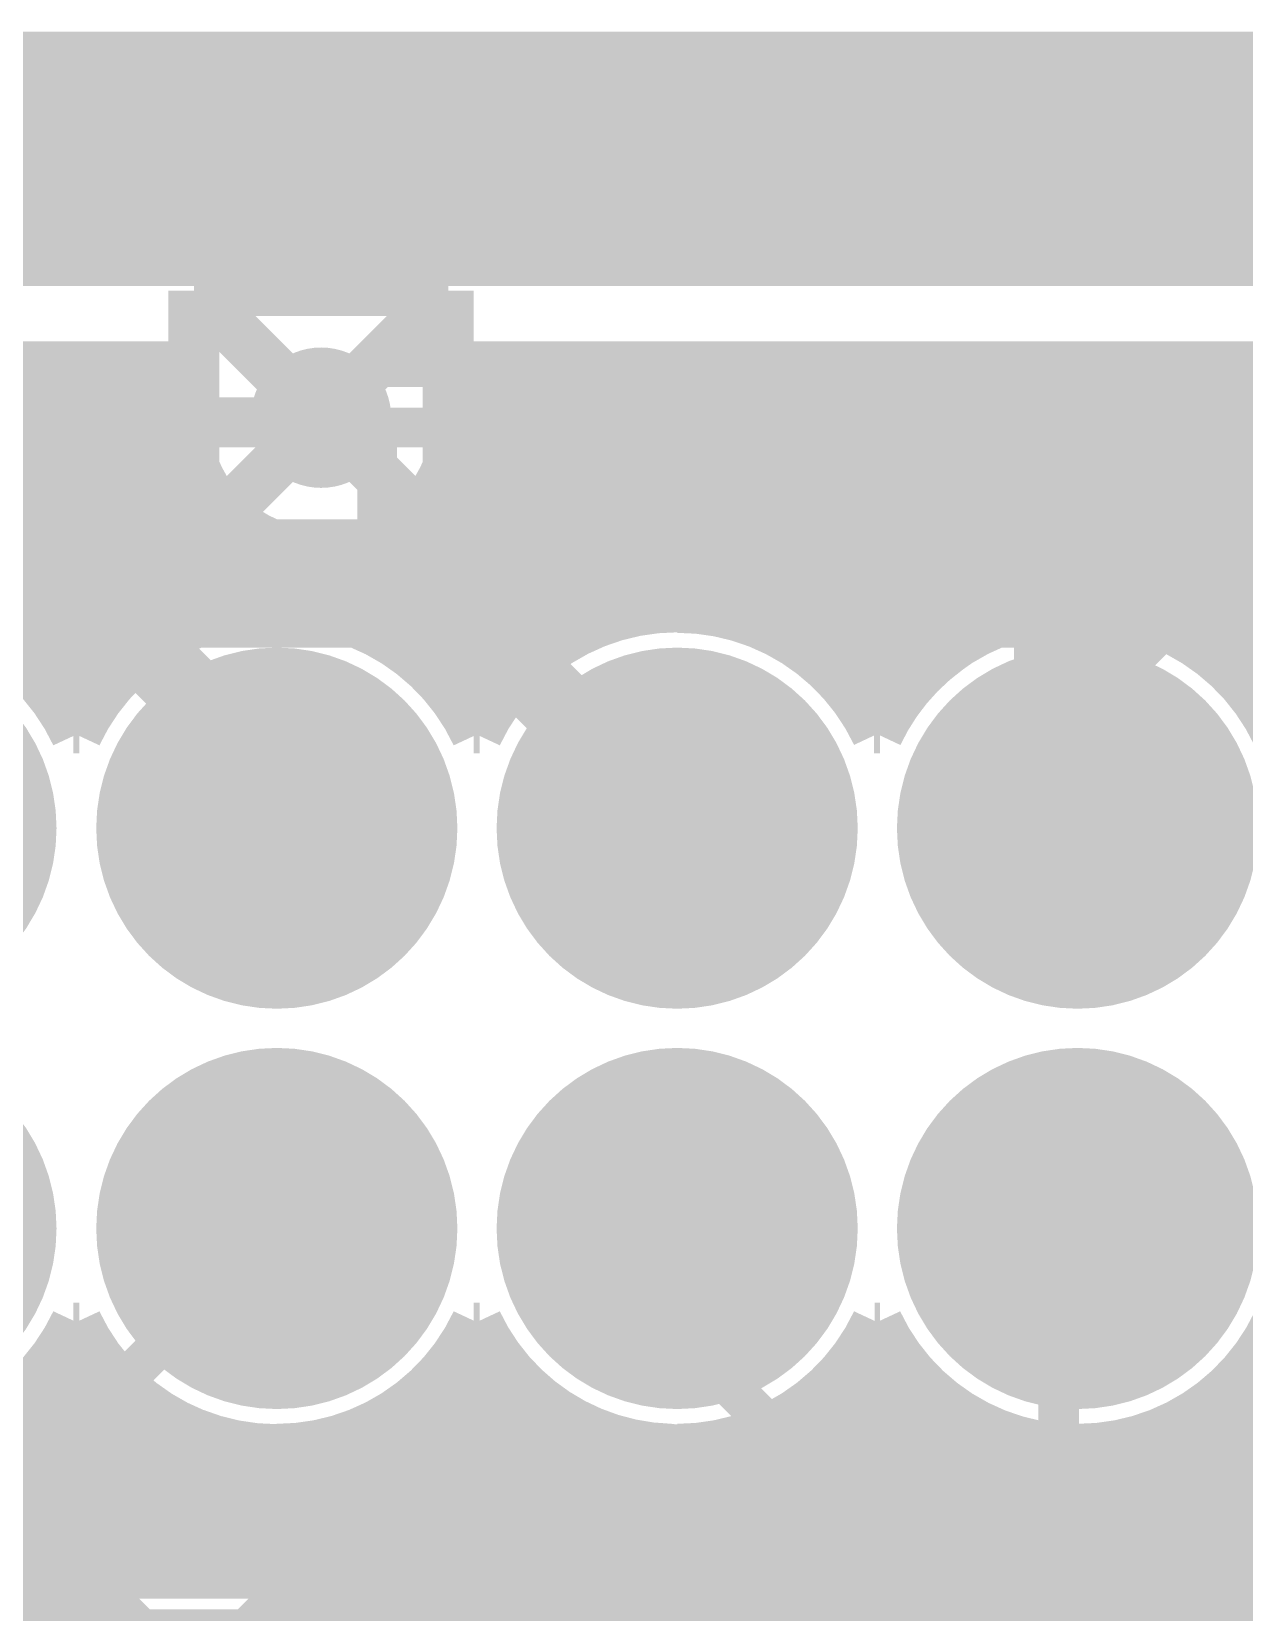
# Model space of a CAD drawing. Extents: x -1 to 119, y -42 to 51.
# Drawn here: x 12.65 to 18.71, y 42.8 to 50.7 of the extents above; entities that cross this region are included whole.
import ezdxf

# ---------------------------------------------------------------- set-up
doc = ezdxf.new("R2010")
doc.units = 0
doc.header["$MEASUREMENT"] = 0
doc.layers.get('0').update_dxf_attribs({"linetype": 'CONTINUOUS'})
for name, color, linetype in [('22-304-0_BOT', 7, 'CONTINUOUS'), ('22-304-0_DRD', 7, 'CONTINUOUS'), ('22-304-0_GND', 6, 'CONTINUOUS'), ('22-304-0_IN1', 4, 'CONTINUOUS'), ('22-304-0_SMB', 3, 'CONTINUOUS'), ('22-304-0_SMT', 5, 'CONTINUOUS'), ('22-304-0_SST', 14, 'CONTINUOUS'), ('22-304-0_TOP', 9, 'CONTINUOUS'), ('THRUHOLE_TAP', 11, 'CONTINUOUS')]:
    doc.layers.add(name, color=color, linetype=linetype)

# ---------------------------------------------------------------- blocks, each defined once
blk = doc.blocks.new('ROUND_20')
at = {"const_width": 0.7747}
blk.add_lwpolyline([(-0.38735, 0, 1), (0.38735, 0, 1)], format="xyb", close=True, dxfattribs=at)
blk = doc.blocks.new('ROUND_60')
at = {"const_width": 0.35052}
blk.add_lwpolyline([(-0.17526, 0, 1), (0.17526, 0, 1)], format="xyb", close=True, dxfattribs=at)
blk = doc.blocks.new('ROUND_64')
at = {"const_width": 0.35052}
blk.add_lwpolyline([(-0.17526, 0, 1), (0.17526, 0, 1)], format="xyb", close=True, dxfattribs=at)
blk = doc.blocks.new('ROUND_67')
at = {"const_width": 0.9017}
blk.add_lwpolyline([(-0.45085, 0, 1), (0.45085, 0, 1)], format="xyb", close=True, dxfattribs=at)
blk = doc.blocks.new('ROUND_87')
at = {"const_width": 0.10033}
blk.add_lwpolyline([(-0.050164, 0, 1), (0.050164, 0, 1)], format="xyb", close=True, dxfattribs=at)
blk = doc.blocks.new('ROUND_91')
at = {"const_width": 0.40005}
blk.add_lwpolyline([(-0.200024, 0, 1), (0.200024, 0, 1)], format="xyb", close=True, dxfattribs=at)

msp = doc.modelspace()

# ---------------------------------------------------------------- linework, layer by layer
at = {"layer": '22-304-0_BOT'}
for points, const_width in [([(13.46708, 49.022), (1.016, 49.022)], 0.254), ([(12.6746, 49.022), (12.6746, 48.5267)], 0.254), ([(12.9032, 49.022), (12.9032, 48.52162)], 0.254), ([(13.1318, 49.022), (13.1318, 48.42764)], 0.254), ([(13.3604, 49.022), (13.3604, 48.2092)], 0.254), ([(18.38706, 49.022), (14.72692, 49.022)], 0.254), ([(14.9606, 49.022), (14.9606, 47.33798)], 0.254), ([(15.1892, 49.022), (15.1892, 47.58436)], 0.254), ([(15.4178, 49.022), (15.4178, 47.72406)], 0.254), ([(15.6464, 49.022), (15.6464, 47.79772)], 0.254), ([(15.875, 49.022), (15.875, 47.82312)], 0.254), ([(16.1036, 49.022), (16.1036, 47.79772)], 0.254), ([(16.3322, 49.022), (16.3322, 47.72406)], 0.254), ([(16.5608, 49.022), (16.5608, 47.58436)], 0.254), ([(16.7894, 49.022), (16.7894, 47.33798)], 0.254), ([(17.018, 49.022), (17.018, 47.41672)], 0.254), ([(17.2466, 49.022), (17.2466, 47.752)], 0.254), ([(18.38706, 49.022), (17.42186, 48.0568)], 0.254), ([(17.4752, 49.022), (17.4752, 48.1076)], 0.254), ([(17.7038, 49.022), (17.7038, 48.3362)], 0.254), ([(17.9324, 49.022), (17.9324, 48.5648)], 0.254), ([(18.161, 49.022), (18.161, 48.7934)], 0.254), ([(17.87398, 46.71822), (17.87398, 47.59198), (19.05, 48.768), (28.448, 48.768), (33.02, 44.196), (41.402, 44.196), (42.164, 44.958), (47.879, 44.958), (48.641, 44.196), (58.42, 44.196), (59.182, 44.958), (87.884, 44.958), (89.154, 46.228), (99.822, 46.228), (103.886, 42.164), (103.886, 39.243), (106.045, 37.084), (106.045, 34.544), (106.934, 33.655), (107.061, 33.528), (110.109, 33.528), (110.6805, 34.0995), (112.395, 34.0995)], 0.635), ([(13.41628, 48.7934), (5.51942, 48.7934)], 0.254), ([(18.15846, 48.7934), (14.77518, 48.7934)], 0.254), ([(13.44676, 48.5648), (6.39572, 48.5648)], 0.254), ([(12.827, 48.5267), (10.922, 48.5267)], 0.254), ([(14.732, 48.52416), (14.732, 47.41418)], 0.254), ([(17.92986, 48.5648), (14.7447, 48.5648)], 0.254), ([(13.1953, 48.3743), (13.75156, 47.8155)], 0.254), ([(13.57122, 48.3362), (13.2334, 48.3362)], 0.254), ([(13.589, 48.31588), (13.589, 47.9806)], 0.254), ([(17.70126, 48.3362), (14.62278, 48.3362)], 0.254), ([(14.5034, 48.2219), (14.5034, 47.62754)], 0.254), ([(13.93444, 48.1076), (13.462, 48.1076)], 0.254), ([(13.8176, 48.14824), (13.8176, 47.82058)], 0.254), ([(17.47266, 48.1076), (14.25702, 48.1076)], 0.254), ([(14.2748, 48.11014), (14.2748, 47.74692)], 0.254), ([(13.87602, 46.71822), (13.87602, 46.95698), (12.827, 48.006), (10.922, 48.006), (9.906, 46.99), (9.906, 43.688), (11.176, 42.418), (13.462, 42.418)], 0.381), ([(14.0462, 48.08982), (14.0462, 47.81042)], 0.254), ([(17.29232, 47.879), (13.6906, 47.879)], 0.254), ([(15.28064, 47.6504), (14.46784, 47.6504)], 0.254), ([(17.22882, 47.6504), (16.46682, 47.6504)], 0.254), ([(15.0241, 47.4218), (14.72692, 47.4218)], 0.254), ([(17.02308, 47.4218), (16.7259, 47.4218)], 0.254), ([(15.875, 44.71924), (15.875, 44.196), (17.018, 43.053), (87.249, 43.053), (89.281, 45.085), (97.917, 45.085), (100.965, 42.037), (100.965, 39.116)], 0.2032), ([(12.8905, 44.2214), (12.86002, 44.2214)], 0.254), ([(12.9032, 44.196), (12.9032, 42.9387)], 0.254), ([(14.88948, 44.2214), (14.859, 44.2214)], 0.254), ([(16.88846, 44.2214), (16.86052, 44.2214)], 0.254), ([(14.9606, 44.10202), (14.9606, 31.9278)], 0.254), ([(16.7894, 44.10202), (16.7894, 43.8912)], 0.254), ([(14.732, 44.02328), (14.732, 32.4993)], 0.254), ([(17.018, 44.02328), (17.018, 43.6626)], 0.254), ([(12.6746, 43.95724), (12.6746, 42.9387)], 0.254), ([(13.0429, 43.9928), (12.70508, 43.9928)], 0.254), ([(15.04442, 43.9928), (14.7066, 43.9928)], 0.254), ([(16.69796, 43.98264), (17.1958, 43.4848)], 0.254), ([(17.0434, 43.9928), (16.70558, 43.9928)], 0.254), ([(19.04238, 43.9928), (18.70456, 43.9928)], 0.254), ([(13.1318, 43.9039), (13.1318, 43.01236)], 0.254), ([(15.1892, 43.85564), (15.1892, 31.9278)], 0.254), ([(18.6182, 43.9039), (18.6182, 43.4848)], 0.254), ([(13.3223, 43.7642), (12.42822, 43.7642)], 0.254), ([(15.32128, 43.7642), (14.4272, 43.7642)], 0.254), ([(14.5034, 43.81246), (14.5034, 32.80156)], 0.254), ([(17.32026, 43.7642), (16.9164, 43.7642)], 0.254), ([(17.2466, 43.80992), (17.2466, 43.4848)], 0.254), ([(19.32178, 43.7642), (18.42516, 43.7642)], 0.254), ([(13.3604, 43.74388), (13.3604, 43.08856)], 0.254), ([(14.2748, 43.69054), (14.2748, 32.91332)], 0.254), ([(15.4178, 43.71594), (15.4178, 31.9278)], 0.254), ([(17.4752, 43.69054), (17.4752, 43.4848)], 0.254), ([(18.3896, 43.74388), (18.3896, 43.4848)], 0.254), ([(13.589, 43.65244), (13.589, 43.08602)], 0.254), ([(13.8176, 43.61688), (13.8176, 42.99712)], 0.254), ([(14.0462, 43.62958), (14.0462, 42.76598)], 0.254), ([(15.6464, 43.63974), (15.6464, 31.9278)], 0.254), ([(15.84452, 43.61688), (16.70558, 42.75328)], 0.254), ([(17.7038, 43.62958), (17.7038, 43.4848)], 0.254), ([(17.9324, 43.61688), (17.9324, 43.4848)], 0.254), ([(18.161, 43.65244), (18.161, 43.4848)], 0.254), ([(15.92326, 43.5356), (10.795, 43.5356)], 0.254), ([(15.875, 43.58386), (15.875, 31.9278)], 0.254), ([(87.11946, 43.5356), (17.145, 43.5356)], 0.254), ([(87.06866, 43.4848), (17.1958, 43.4848)], 0.254), ([(16.15186, 43.307), (11.0236, 43.307)], 0.254), ([(16.1036, 43.35526), (16.1036, 31.9278)], 0.254), ([(13.29944, 43.0784), (11.2522, 43.0784)], 0.254), ([(16.38046, 43.0784), (13.62202, 43.0784)], 0.254), ([(16.3322, 43.12666), (16.3322, 31.9278)], 0.254), ([(13.02512, 42.9387), (11.3919, 42.9387)], 0.254), ([(16.5608, 42.89806), (16.5608, 31.9278)], 0.254), ([(16.60906, 42.8498), (13.98778, 42.8498)], 0.254), ([(16.7894, 42.68724), (16.7894, 31.9278)], 0.254)]:
    msp.add_lwpolyline(points, dxfattribs=dict(at, const_width=const_width))
at = {"layer": '22-304-0_BOT', "const_width": 0.254}
for points in [[(13.46708, 49.022, 0.0961154), (13.4178, 48.768)], [(14.77772, 48.768, 0.0961155), (14.72833, 49.02257)], [(13.41628, 48.768, 0.4142136), (14.097, 48.08728)], [(14.097, 48.08728, 0.4142136), (14.77772, 48.768)], [(13.1953, 48.3743, 0.1989124), (12.827, 48.52685)], [(13.1953, 48.3743, 0.1989124), (12.827, 48.52685)], [(17.41678, 48.04918, 0.1907745), (17.22772, 47.61225)], [(17.41678, 48.04918, 0.1907745), (17.22772, 47.61225)], [(13.87602, 47.82312, 0.0282438), (13.75149, 47.81608)], [(14.87424, 47.18558, 0.2910537), (13.87602, 47.82058)], [(15.875, 47.82312, 0.2913186), (14.87424, 47.18558)], [(16.87322, 47.18812, 0.2904887), (15.875, 47.82058)], [(17.22628, 47.6123, 0.1268935), (16.87463, 47.18746)], [(11.8745, 43.61688, 0.2913182), (12.87526, 44.25188)], [(12.87526, 44.25188, 0.2913182), (13.87602, 43.61434)], [(13.87602, 43.61688, 0.2910539), (14.87424, 44.25188)], [(14.87424, 44.25188, 0.2838364), (15.84452, 43.61688)], [(16.69796, 43.98264, 0.07318), (16.87526, 44.25092)], [(16.87322, 44.25188, 0.2913182), (17.87398, 43.61434)], [(17.87398, 43.61688, 0.2913182), (18.87474, 44.25188)], [(13.462, 43.09872, 0.1763161), (13.02446, 42.93948)], [(14.14272, 42.418, 0.4142136), (13.462, 43.09872)], [(16.7132, 42.7482, 0.1989124), (17.018, 42.62195)], [(16.7132, 42.7482, 0.1989124), (17.018, 42.62195)]]:
    msp.add_lwpolyline(points, format="xyb", dxfattribs=at)
at = {"layer": '22-304-0_DRD'}
for points, const_width in [([(117.99062, 0), (0, 0), (0, 50.06086), (117.99062, 50.06086), (117.99062, 0)], 1.27), ([(13.462, 49.403), (13.462, 48.133)], 0.254), ([(14.732, 49.403), (13.462, 49.403)], 0.254), ([(14.732, 49.403), (13.462, 48.133)], 0.254), ([(14.732, 48.133), (13.462, 49.403)], 0.254), ([(14.732, 48.133), (14.732, 49.403)], 0.254), ([(13.462, 48.133), (14.732, 48.133)], 0.254), ([(13.62202, 47.35322), (13.24102, 46.97222)], 0.254), ([(14.13002, 47.35322), (13.62202, 47.35322)], 0.254), ([(14.51102, 46.97222), (14.13002, 47.35322)], 0.254), ([(15.621, 47.35322), (15.24, 46.97222)], 0.254), ([(16.129, 47.35322), (15.621, 47.35322)], 0.254), ([(16.51, 46.97222), (16.129, 47.35322)], 0.254), ([(17.61998, 47.35322), (17.23898, 46.97222)], 0.254), ([(18.12798, 47.35322), (17.61998, 47.35322)], 0.254), ([(18.50898, 46.97222), (18.12798, 47.35322)], 0.254), ([(13.24102, 46.97222), (13.24102, 46.46422)], 0.254), ([(14.51102, 46.46422), (14.51102, 46.97222)], 0.254), ([(15.24, 46.97222), (15.24, 46.46422)], 0.254), ([(16.51, 46.46422), (16.51, 46.97222)], 0.254), ([(17.23898, 46.97222), (17.23898, 46.46422)], 0.254), ([(18.50898, 46.46422), (18.50898, 46.97222)], 0.254), ([(13.24102, 46.46422), (13.62202, 46.08322)], 0.254), ([(14.13002, 46.08322), (14.51102, 46.46422)], 0.254), ([(15.24, 46.46422), (15.621, 46.08322)], 0.254), ([(16.129, 46.08322), (16.51, 46.46422)], 0.254), ([(17.23898, 46.46422), (17.61998, 46.08322)], 0.254), ([(18.12798, 46.08322), (18.50898, 46.46422)], 0.254), ([(13.62202, 46.08322), (14.13002, 46.08322)], 0.254), ([(15.621, 46.08322), (16.129, 46.08322)], 0.254), ([(17.61998, 46.08322), (18.12798, 46.08322)], 0.254), ([(13.62202, 45.35424), (13.24102, 44.97324)], 0.254), ([(14.13002, 45.35424), (13.62202, 45.35424)], 0.254), ([(14.51102, 44.97324), (14.13002, 45.35424)], 0.254), ([(15.621, 45.35424), (15.24, 44.97324)], 0.254), ([(16.129, 45.35424), (15.621, 45.35424)], 0.254), ([(16.51, 44.97324), (16.129, 45.35424)], 0.254), ([(17.61998, 45.35424), (17.23898, 44.97324)], 0.254), ([(18.12798, 45.35424), (17.61998, 45.35424)], 0.254), ([(18.50898, 44.97324), (18.12798, 45.35424)], 0.254), ([(13.24102, 44.97324), (13.24102, 44.46524)], 0.254), ([(14.51102, 44.46524), (14.51102, 44.97324)], 0.254), ([(15.24, 44.97324), (15.24, 44.46524)], 0.254), ([(16.51, 44.46524), (16.51, 44.97324)], 0.254), ([(17.23898, 44.97324), (17.23898, 44.46524)], 0.254), ([(18.50898, 44.46524), (18.50898, 44.97324)], 0.254), ([(13.24102, 44.46524), (13.62202, 44.08424)], 0.254), ([(14.13002, 44.08424), (14.51102, 44.46524)], 0.254), ([(15.24, 44.46524), (15.621, 44.08424)], 0.254), ([(16.129, 44.08424), (16.51, 44.46524)], 0.254), ([(17.23898, 44.46524), (17.61998, 44.08424)], 0.254), ([(18.12798, 44.08424), (18.50898, 44.46524)], 0.254), ([(13.62202, 44.08424), (14.13002, 44.08424)], 0.254), ([(15.621, 44.08424), (16.129, 44.08424)], 0.254), ([(17.61998, 44.08424), (18.12798, 44.08424)], 0.254), ([(12.827, 43.053), (12.827, 41.783)], 0.254), ([(14.097, 43.053), (12.827, 43.053)], 0.254), ([(14.097, 43.053), (12.827, 41.783)], 0.254), ([(14.097, 41.783), (12.827, 43.053)], 0.254), ([(14.097, 41.783), (14.097, 43.053)], 0.254)]:
    msp.add_lwpolyline(points, dxfattribs=dict(at, const_width=const_width))
at = {"layer": '22-304-0_GND', "const_width": 1.27}
msp.add_lwpolyline([(117.99062, 0), (0, 0), (0, 50.06086), (117.99062, 50.06086), (117.99062, 0)], dxfattribs=at)
at = {"layer": '22-304-0_IN1'}
for points, const_width in [([(104.58196, 49.022), (14.72692, 49.022)], 0.254), ([(14.9098, 49.022), (14.9098, 47.25416)], 0.254), ([(15.1384, 49.022), (15.1384, 47.54118)], 0.254), ([(15.367, 49.022), (15.367, 47.69866)], 0.254), ([(15.5956, 49.022), (15.5956, 47.78756)], 0.254), ([(15.8242, 49.022), (15.8242, 47.82058)], 0.254), ([(16.0528, 49.022), (16.0528, 47.80788)], 0.254), ([(16.2814, 49.022), (16.2814, 47.74438)], 0.254), ([(16.51, 49.022), (16.51, 47.62246)], 0.254), ([(16.7386, 49.022), (16.7386, 47.40656)], 0.254), ([(16.9672, 49.022), (16.9672, 47.34814)], 0.254), ([(17.1958, 49.022), (17.1958, 47.58944)], 0.254), ([(17.4244, 49.022), (17.4244, 47.7266)], 0.254), ([(17.653, 49.022), (17.653, 47.80026)], 0.254), ([(17.8816, 49.022), (17.8816, 47.82312)], 0.254), ([(18.1102, 49.022), (18.1102, 47.79772)], 0.254), ([(18.3388, 49.022), (18.3388, 47.71898)], 0.254), ([(18.5674, 49.022), (18.5674, 47.57674)], 0.254), ([(18.796, 49.022), (18.796, 47.32528)], 0.254), ([(104.58196, 48.8188), (14.77518, 48.8188)], 0.254), ([(13.87602, 44.71924), (12.58824, 43.434), (10.795, 43.434), (9.906, 44.323), (9.906, 47.371), (11.303, 48.768), (14.097, 48.768)], 0.2032), ([(31.2547, 48.5902), (14.75232, 48.5902)], 0.254), ([(14.6812, 48.42002), (14.6812, 47.4726)], 0.254), ([(23.19274, 48.3616), (14.64056, 48.3616)], 0.254), ([(13.57122, 48.3362), (11.4808, 48.3362)], 0.254), ([(12.6238, 48.3362), (12.6238, 47.53102)], 0.254), ([(12.8524, 48.3362), (12.8524, 47.23384)], 0.254), ([(13.081, 48.3362), (13.081, 47.4853)], 0.254), ([(13.3096, 48.3362), (13.3096, 47.66564)], 0.254), ([(13.5382, 48.3362), (13.5382, 47.76978)], 0.254), ([(14.4526, 48.18888), (14.4526, 47.66056)], 0.254), ([(13.85316, 48.133), (11.2776, 48.133)], 0.254), ([(13.7668, 48.17364), (13.7668, 47.81804)], 0.254), ([(22.93112, 48.133), (14.3383, 48.133)], 0.254), ([(13.9954, 48.0949), (13.9954, 47.8155)], 0.254), ([(14.224, 48.09998), (14.224, 47.76724)], 0.254), ([(22.83206, 47.9044), (11.049, 47.9044)], 0.254), ([(13.32484, 47.6758), (12.42568, 47.6758)], 0.254), ([(15.32382, 47.6758), (14.42466, 47.6758)], 0.254), ([(17.3228, 47.6758), (16.42618, 47.6758)], 0.254), ([(19.32178, 47.6758), (18.42516, 47.6758)], 0.254), ([(13.04544, 47.4472), (12.70508, 47.4472)], 0.254), ([(15.04442, 47.4472), (14.70406, 47.4472)], 0.254), ([(17.0434, 47.4472), (16.70558, 47.4472)], 0.254), ([(19.04238, 47.4472), (18.70456, 47.4472)], 0.254), ([(12.8905, 47.2186), (12.86002, 47.2186)], 0.254), ([(14.88948, 47.2186), (14.859, 47.2186)], 0.254), ([(16.88846, 47.2186), (16.85798, 47.2186)], 0.254), ([(14.9098, 44.1833), (14.9098, 32.6644)], 0.254), ([(16.9672, 44.08932), (16.9672, 40.38092)], 0.254), ([(18.796, 44.11218), (18.796, 35.61588)], 0.254), ([(15.02156, 44.0182), (14.72692, 44.0182)], 0.254), ([(17.02054, 44.0182), (16.7259, 44.0182)], 0.254), ([(16.7386, 44.0309), (16.7386, 40.51808)], 0.254), ([(19.02206, 44.0182), (18.72488, 44.0182)], 0.254), ([(14.6812, 43.96486), (14.6812, 32.60598)], 0.254), ([(15.1384, 43.89628), (15.1384, 32.893)], 0.254), ([(17.1958, 43.84802), (17.1958, 33.9598)], 0.254), ([(18.5674, 43.86072), (18.5674, 35.71494)], 0.254), ([(14.4526, 43.77944), (14.4526, 32.83712)], 0.254), ([(15.28064, 43.7896), (14.46784, 43.7896)], 0.254), ([(17.27962, 43.7896), (16.46936, 43.7896)], 0.254), ([(16.51, 43.81754), (16.51, 40.55872)], 0.254), ([(19.2786, 43.7896), (18.46834, 43.7896)], 0.254), ([(13.462, 43.69562), (12.90066, 43.13428)], 0.254), ([(15.367, 43.7388), (15.367, 33.1216)], 0.254), ([(16.2814, 43.69308), (16.2814, 40.51808)], 0.254), ([(17.4244, 43.71086), (17.4244, 33.9598)], 0.254), ([(18.3388, 43.71848), (18.3388, 35.72764)], 0.254), ([(13.5382, 43.66768), (13.5382, 43.09364)], 0.254), ([(13.7668, 43.62196), (13.7668, 43.02506)], 0.254), ([(13.9954, 43.62196), (13.9954, 42.83964)], 0.254), ([(14.224, 43.67276), (14.224, 32.92602)], 0.254), ([(15.5956, 43.65244), (15.5956, 33.3502)], 0.254), ([(15.8242, 43.61688), (15.8242, 36.32708)], 0.254), ([(16.0528, 43.62958), (16.0528, 40.38092)], 0.254), ([(17.653, 43.6372), (17.653, 33.9598)], 0.254), ([(17.8816, 43.61688), (17.8816, 35.47364)], 0.254), ([(18.1102, 43.64228), (18.1102, 35.65906)], 0.254), ([(13.3096, 43.54322), (13.3096, 43.08094)], 0.254), ([(44.83608, 43.561), (13.32738, 43.561)], 0.254), ([(13.081, 43.31462), (13.081, 42.98188)], 0.254), ([(29.63926, 43.3324), (13.09878, 43.3324)], 0.254), ([(12.8524, 43.0911), (12.8524, 42.71772)], 0.254), ([(29.41066, 43.1038), (12.86764, 43.1038)], 0.254), ([(12.58824, 43.0022), (10.795, 43.0022)], 0.254), ([(12.6238, 43.0022), (12.6238, 30.70098)], 0.254), ([(12.95908, 42.8752), (1.651, 42.8752)], 0.254), ([(29.18206, 42.8752), (13.96492, 42.8752)], 0.254)]:
    msp.add_lwpolyline(points, dxfattribs=dict(at, const_width=const_width))
at = {"layer": '22-304-0_IN1', "const_width": 0.254}
for points in [[(14.77772, 48.768, 0.0961155), (14.72833, 49.02257)], [(14.097, 48.08728, 0.4142136), (14.77772, 48.768)], [(13.57122, 48.3362, 0.2244669), (14.097, 48.08764)], [(12.87526, 47.18558, 0.2913182), (11.8745, 47.82312)], [(13.87602, 47.82312, 0.2913186), (12.87526, 47.18558)], [(14.87424, 47.18558, 0.2910537), (13.87602, 47.82058)], [(15.875, 47.82312, 0.2913186), (14.87424, 47.18558)], [(16.87322, 47.18812, 0.2904887), (15.875, 47.82058)], [(17.87398, 47.82312, 0.2907538), (16.87322, 47.18812)], [(18.8722, 47.18558, 0.2910537), (17.87398, 47.82058)], [(13.87602, 43.61688, 0.2910539), (14.87424, 44.25188)], [(14.87424, 44.25188, 0.2913182), (15.875, 43.61434)], [(15.875, 43.61688, 0.2910539), (16.87322, 44.25188)], [(16.87322, 44.25188, 0.2913182), (17.87398, 43.61434)], [(17.87398, 43.61688, 0.2913182), (18.87474, 44.25188)], [(13.462, 43.69562, 0.0963845), (13.87602, 43.61506)], [(12.58824, 43.0022, 0.1989115), (12.89357, 43.12867)], [(12.58824, 43.0022, 0.1989115), (12.89357, 43.12867)], [(13.462, 43.09872, 0.4142136), (12.78128, 42.418)], [(14.14272, 42.418, 0.4142136), (13.462, 43.09872)]]:
    msp.add_lwpolyline(points, format="xyb", dxfattribs=at)
at = {"layer": '22-304-0_SST'}
for points, const_width in [([(14.3764, 48.71974), (14.3764, 47.71898), (9.87552, 47.71898)], 0.19812), ([(21.3741, 48.71974), (9.87552, 48.71974), (9.87552, 42.96918), (21.87448, 42.96918), (21.87448, 48.71974), (21.3741, 48.71974)], 0.19812), ([(17.3736, 48.71974), (17.3736, 47.71898), (21.87448, 47.71898)], 0.19812), ([(14.37386, 47.97044), (9.87552, 47.97044)], 0.14986), ([(17.37614, 47.97044), (21.87448, 47.97044)], 0.14986), ([(13.3731, 47.22114), (14.37386, 46.22038)], 0.14986), ([(14.37386, 47.22114), (13.3731, 46.22038)], 0.14986), ([(14.37386, 46.22038), (14.37386, 47.22114), (13.3731, 47.22114), (13.3731, 46.22038), (14.37386, 46.22038)], 0.14986), ([(16.37538, 46.22038), (16.37538, 47.22114), (15.37462, 47.22114), (15.37462, 46.22038), (16.37538, 46.22038)], 0.14986), ([(15.37462, 47.22114), (16.37538, 46.22038)], 0.14986), ([(16.37538, 47.22114), (15.37462, 46.22038)], 0.14986), ([(18.3769, 47.22114), (17.37614, 46.22038)], 0.14986), ([(17.37614, 47.22114), (18.3769, 46.22038)], 0.14986), ([(18.3769, 46.22038), (18.3769, 47.22114), (17.37614, 47.22114), (17.37614, 46.22038), (18.3769, 46.22038)], 0.14986), ([(14.37386, 44.21886), (14.37386, 45.21962), (13.3731, 45.21962), (13.3731, 44.21886), (14.37386, 44.21886)], 0.14986), ([(13.3731, 45.21962), (14.37386, 44.21886)], 0.14986), ([(14.37386, 45.21962), (13.3731, 44.21886)], 0.14986), ([(16.37538, 44.21886), (16.37538, 45.21962), (15.37462, 45.21962), (15.37462, 44.21886), (16.37538, 44.21886)], 0.14986), ([(15.37462, 45.21962), (16.37538, 44.21886)], 0.14986), ([(16.37538, 45.21962), (15.37462, 44.21886)], 0.14986), ([(18.3769, 44.21886), (18.3769, 45.21962), (17.37614, 45.21962), (17.37614, 44.21886), (18.3769, 44.21886)], 0.14986), ([(17.37614, 45.21962), (18.3769, 44.21886)], 0.14986), ([(18.3769, 45.21962), (17.37614, 44.21886)], 0.14986), ([(9.87552, 43.46956), (21.87448, 43.46956)], 0.14986), ([(19.87804, 42.96918), (18.87728, 42.96918), (18.87728, 42.71772), (12.87272, 42.71772), (12.87272, 42.96918)], 0.19812)]:
    msp.add_lwpolyline(points, dxfattribs=dict(at, const_width=const_width))
at = {"layer": '22-304-0_TOP'}
for points, const_width in [([(14.097, 48.768), (14.351, 49.022), (94.488, 49.022), (95.8088, 47.7012), (95.885, 47.7012)], 0.2032), ([(10.795, 40.7162), (10.795, 41.783), (10.033, 42.545), (10.033, 46.863), (11.176, 48.006), (14.605, 48.006), (15.875, 46.736), (15.875, 46.71822)], 0.381), ([(17.87398, 44.71924), (17.78, 44.62526), (17.78, 41.3512)], 0.2032)]:
    msp.add_lwpolyline(points, dxfattribs=dict(at, const_width=const_width))

# ---------------------------------------------------------------- block references
at = {"layer": '22-304-0_BOT'}
for name, p in [('ROUND_60', (14.097, 48.768)), ('ROUND_20', (13.87602, 46.71822)), ('ROUND_20', (15.875, 46.71822)), ('ROUND_20', (17.87398, 46.71822)), ('ROUND_20', (13.87602, 44.71924)), ('ROUND_20', (15.875, 44.71924)), ('ROUND_20', (17.87398, 44.71924))]:
    msp.add_blockref(name, p, dxfattribs=at)
at = {"layer": '22-304-0_GND'}
for name, p in [('ROUND_64', (14.097, 48.768)), ('ROUND_67', (11.8745, 46.71822)), ('ROUND_67', (13.87602, 46.71822)), ('ROUND_67', (15.875, 46.71822)), ('ROUND_67', (17.87398, 46.71822)), ('ROUND_67', (11.8745, 44.71924)), ('ROUND_67', (13.87602, 44.71924)), ('ROUND_67', (15.875, 44.71924)), ('ROUND_67', (17.87398, 44.71924))]:
    msp.add_blockref(name, p, dxfattribs=at)
at = {"layer": '22-304-0_IN1'}
for name, p in [('ROUND_64', (14.097, 48.768)), ('ROUND_20', (13.87602, 46.71822)), ('ROUND_20', (15.875, 46.71822)), ('ROUND_20', (17.87398, 46.71822)), ('ROUND_20', (13.87602, 44.71924)), ('ROUND_20', (15.875, 44.71924)), ('ROUND_20', (17.87398, 44.71924))]:
    msp.add_blockref(name, p, dxfattribs=at)
at = {"layer": '22-304-0_SMB'}
for p in [(13.87602, 46.71822), (15.875, 46.71822), (17.87398, 46.71822), (13.87602, 44.71924), (15.875, 44.71924), (17.87398, 44.71924)]:
    msp.add_blockref('ROUND_20', p, dxfattribs=at)
at = {"layer": '22-304-0_SMT'}
for p in [(13.87602, 46.71822), (15.875, 46.71822), (17.87398, 46.71822), (13.87602, 44.71924), (15.875, 44.71924), (17.87398, 44.71924)]:
    msp.add_blockref('ROUND_20', p, dxfattribs=at)
at = {"layer": '22-304-0_TOP'}
for name, p in [('ROUND_60', (14.097, 48.768)), ('ROUND_20', (13.87602, 46.71822)), ('ROUND_20', (15.875, 46.71822)), ('ROUND_20', (17.87398, 46.71822)), ('ROUND_20', (13.87602, 44.71924)), ('ROUND_20', (15.875, 44.71924)), ('ROUND_20', (17.87398, 44.71924))]:
    msp.add_blockref(name, p, dxfattribs=at)
at = {"layer": 'THRUHOLE_TAP'}
for name, p in [('ROUND_87', (14.097, 48.768)), ('ROUND_91', (13.87602, 46.71822)), ('ROUND_91', (15.875, 46.71822)), ('ROUND_91', (17.87398, 46.71822)), ('ROUND_91', (13.87602, 44.71924)), ('ROUND_91', (15.875, 44.71924)), ('ROUND_91', (17.87398, 44.71924))]:
    msp.add_blockref(name, p, dxfattribs=at)

doc.saveas('drawing.dxf')
